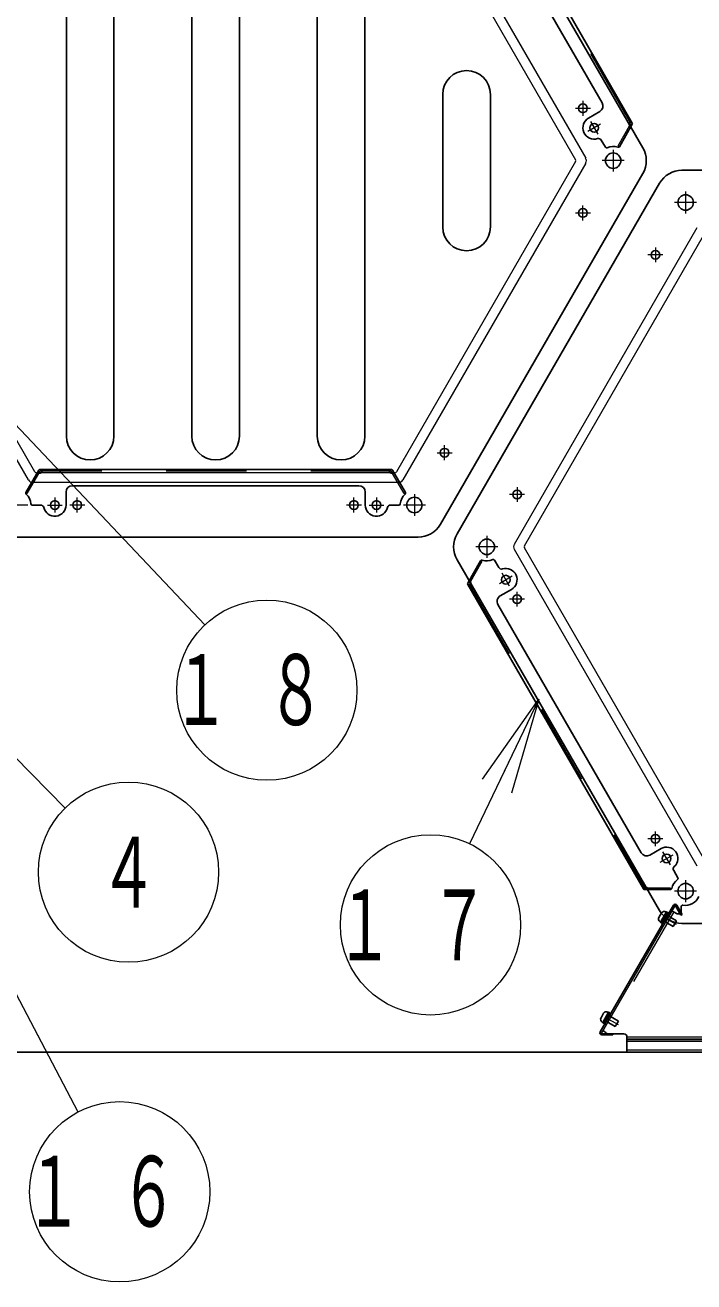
# Model space of a CAD drawing. Units: millimetres on the paper, scale 1:50. Extents: x -385 to 840, y 0 to 267.
# Drawn here: x 206.94 to 227.73, y 159.96 to 199.01 of the extents above; entities that cross this region are included whole.
import ezdxf
from ezdxf.enums import TextEntityAlignment as Align

# ---------------------------------------------------------------- set-up
doc = ezdxf.new("R2010")
doc.units = ezdxf.units.MM
doc.linetypes.add('USER1', pattern=[4.5, 2.5, -2])
doc.linetypes.add('USER2', pattern=[6, 3, -1, 1, -1])
doc.layers.add('1_50', color=7, linetype='Continuous', lineweight=25)
doc.styles.add('ＭＳ ゴシック', font='')
doc.styles.get('ＭＳ ゴシック').set_extended_font_data('MS Gothic')

msp = doc.modelspace()

# ---------------------------------------------------------------- linework, layer by layer
at = {"layer": '1_50', "color": 131}
for p, q in [((219.852, 206.104), (226.145, 195.204)), ((227.358, 194.504), (239.944, 194.504)), ((226.145, 194.404), (219.852, 183.504)), ((220.372, 183.204), (226.665, 194.104)), ((206.573, 183.104), (219.159, 183.104)), ((226.665, 171.504), (220.372, 182.404)), ((227.358, 171.104), (239.944, 171.104))]:
    msp.add_line(p, q, dxfattribs=at)
at = {"layer": '1_50', "color": 190, "linetype": 'USER1', "lineweight": 13}
for p, q in [((225.775, 195.954), (220.316, 205.408)), ((225.375, 195.261), (225.775, 195.954)), ((225.375, 195.261), (225.414, 195.238)), ((207.008, 184.465), (207.408, 185.158)), ((218.324, 185.158), (207.408, 185.158)), ((218.724, 184.465), (218.324, 185.158)), ((207.008, 184.465), (206.968, 184.488)), ((218.724, 184.465), (218.764, 184.488)), ((221.142, 182.347), (221.102, 182.37)), ((221.142, 182.347), (220.742, 181.654)), ((220.742, 181.654), (226.201, 172.2)), ((227.001, 172.2), (226.201, 172.2)), ((227.001, 172.2), (227.001, 172.154))]:
    msp.add_line(p, q, dxfattribs=at)
at = {"layer": '1_50', "color": 190}
for p, q in [((225.816, 195.974), (220.354, 205.434)), ((224.877, 196.6), (220.427, 204.308)), ((224.458, 196.127), (224.804, 196.327)), ((225.414, 195.238), (225.816, 195.934)), ((225.723, 195.924), (225.755, 195.868)), ((225.745, 196.006), (225.784, 196.029)), ((224.982, 195.218), (224.852, 195.444)), ((206.968, 184.488), (207.37, 185.184)), ((207.408, 185.098), (207.343, 185.098)), ((218.328, 185.204), (207.404, 185.204)), ((207.468, 185.158), (207.468, 185.204)), ((218.264, 185.158), (218.264, 185.204)), ((218.324, 185.098), (218.389, 185.098)), ((218.765, 184.488), (218.362, 185.184)), ((208.216, 184.104), (208.216, 184.504)), ((217.316, 184.704), (208.416, 184.704)), ((217.516, 184.104), (217.516, 184.504)), ((207.167, 184.104), (207.427, 184.104)), ((218.565, 184.104), (218.305, 184.104)), ((221.103, 182.371), (220.701, 181.674)), ((221.535, 182.39), (221.665, 182.164)), ((220.701, 181.634), (226.162, 172.174)), ((220.772, 181.602), (220.732, 181.579)), ((220.794, 181.684), (220.762, 181.74)), ((222.059, 181.481), (221.713, 181.281)), ((221.64, 181.008), (226.09, 173.3)), ((226.709, 173.427), (226.363, 173.227)), ((227.234, 172.518), (227.104, 172.744)), ((226.171, 172.252), (226.131, 172.229)), ((226.253, 172.23), (226.285, 172.174)), ((227.002, 172.154), (226.197, 172.154))]:
    msp.add_line(p, q, dxfattribs=at)
at = {"layer": '1_50', "color": 131, "lineweight": 13}
for p, q in [((218.686, 204.724), (224.367, 194.884)), ((218.484, 204.474), (224.049, 194.834)), ((207.046, 184.884), (201.365, 194.724)), ((207.248, 185.134), (201.683, 194.774)), ((224.049, 194.774), (218.484, 185.134)), ((224.367, 194.724), (218.686, 184.884)), ((222.15, 182.884), (227.831, 192.724)), ((222.467, 182.834), (228.033, 192.474)), ((218.432, 185.104), (207.3, 185.104)), ((218.547, 184.804), (207.185, 184.804)), ((228.033, 173.134), (222.467, 182.774)), ((227.831, 172.884), (222.15, 182.724))]:
    msp.add_line(p, q, dxfattribs=at)
at = {"layer": '1_50'}
for p, q in [((208.226, 186.244), (208.226, 203.364)), ((209.706, 186.244), (209.706, 203.364)), ((212.126, 186.244), (212.126, 203.364)), ((213.606, 186.244), (213.606, 203.364)), ((216.026, 186.244), (216.026, 203.364)), ((217.506, 186.244), (217.506, 203.364)), ((219.926, 192.744), (219.926, 196.864)), ((221.406, 192.744), (221.406, 196.864)), ((67.229, 167.104), (252.327, 167.104))]:
    msp.add_line(p, q, dxfattribs=at)
at = {"layer": '1_50', "color": 2, "linetype": 'USER2', "lineweight": 13}
for p, q in [((224.053, 196.43), (224.513, 196.43)), ((224.283, 196.66), (224.283, 196.2)), ((224.832, 195.939), (224.433, 195.709)), ((224.518, 196.023), (224.748, 195.625)), ((224.283, 192.948), (224.283, 193.408)), ((224.053, 193.178), (224.513, 193.178)), ((226.764, 191.878), (226.304, 191.878)), ((226.534, 192.108), (226.534, 191.648)), ((219.983, 185.5), (219.983, 185.96)), ((219.753, 185.73), (220.213, 185.73)), ((207.866, 184.334), (207.866, 183.874)), ((208.566, 183.874), (208.566, 184.334)), ((217.166, 183.874), (217.166, 184.334)), ((217.866, 184.334), (217.866, 183.874)), ((222.464, 184.43), (222.004, 184.43)), ((222.234, 184.66), (222.234, 184.2)), ((207.636, 184.104), (208.096, 184.104)), ((208.796, 184.104), (208.336, 184.104)), ((217.396, 184.104), (216.936, 184.104)), ((217.636, 184.104), (218.096, 184.104)), ((221.999, 181.585), (221.769, 181.984)), ((221.685, 181.669), (222.083, 181.899)), ((222.234, 180.948), (222.234, 181.408)), ((222.464, 181.178), (222.004, 181.178)), ((226.534, 173.5), (226.534, 173.96)), ((226.764, 173.73), (226.304, 173.73)), ((226.685, 173.009), (227.083, 173.239)), ((226.999, 172.925), (226.769, 173.323)), ((226.784, 171.302), (227.175, 171.076)), ((224.984, 168.184), (225.375, 167.958))]:
    msp.add_line(p, q, dxfattribs=at)
at = {"layer": '1_50', "linetype": 'USER2', "lineweight": 13}
for p, q in [((225.221, 195.144), (225.221, 194.464)), ((225.561, 194.804), (224.881, 194.804)), ((227.473, 193.844), (227.473, 193.164)), ((227.813, 193.504), (227.133, 193.504)), ((219.044, 184.444), (219.044, 183.764)), ((207.028, 184.104), (206.348, 184.104)), ((219.384, 184.104), (218.704, 184.104)), ((221.635, 182.804), (220.955, 182.804)), ((221.295, 183.144), (221.295, 182.464)), ((227.473, 172.444), (227.473, 171.764)), ((227.813, 172.104), (227.133, 172.104))]:
    msp.add_line(p, q, dxfattribs=at)
at = {"layer": '1_50', "lineweight": 13}
for p, q in [((203.952, 189.448), (212.533, 180.383)), ((202.96, 179.987), (208.191, 174.689)), ((222.915, 178.073), (220.756, 173.581)), ((221.164, 175.586), (222.915, 178.073)), ((222.915, 178.073), (221.615, 175.369)), ((222.915, 178.073), (222.066, 175.153)), ((202.231, 177.344), (208.583, 165.244))]:
    msp.add_line(p, q, dxfattribs=at)
at = {"layer": '1_50', "color": 2}
for p, q in [((227.096, 171.671), (224.82, 167.729)), ((227.19, 171.414), (227.048, 171.496)), ((227.16, 171.648), (227.328, 171.357)), ((227.2, 171.671), (227.368, 171.38)), ((227.34, 171.5), (227.34, 171.633)), ((227.328, 171.357), (227.368, 171.38)), ((224.872, 167.639), (225.208, 167.639)), ((224.951, 167.741), (224.898, 167.772)), ((225.551, 167.668), (225.024, 167.668)), ((225.651, 167.504), (225.651, 167.568)), ((241.651, 167.504), (225.651, 167.504)), ((225.651, 167.104), (225.651, 167.504)), ((241.651, 167.504), (225.651, 167.504)), ((241.651, 167.44), (225.651, 167.44)), ((241.651, 167.104), (225.651, 167.104))]:
    msp.add_line(p, q, dxfattribs=at)
at = {"layer": '1_50', "color": 2, "lineweight": 13}
msp.add_line((227.136, 171.648), (224.86, 167.706), dxfattribs=at)
at = {"layer": '1_50', "color": 2, "linetype": 'USER1', "lineweight": 13}
for p, q in [((227.103, 171.464), (224.953, 167.74)), ((224.872, 167.685), (225.208, 167.685)), ((225.208, 167.685), (225.208, 167.639)), ((241.651, 167.568), (225.651, 167.568)), ((241.651, 167.168), (225.651, 167.168))]:
    msp.add_line(p, q, dxfattribs=at)
at = {"layer": '1_50', "color": 4}
for p, q in [((226.697, 171.14), (226.881, 171.458)), ((226.879, 171.455), (226.699, 171.143)), ((226.937, 171.456), (226.727, 171.092)), ((226.74, 171.115), (226.924, 171.433)), ((226.963, 171.441), (226.753, 171.077)), ((226.879, 171.455), (226.861, 171.465)), ((226.881, 171.458), (226.924, 171.433)), ((226.963, 171.441), (226.937, 171.456)), ((226.725, 171.428), (226.645, 171.29)), ((226.699, 171.143), (226.681, 171.153)), ((226.697, 171.14), (226.74, 171.115)), ((226.727, 171.092), (226.753, 171.077)), ((227.085, 171.012), (226.739, 171.212)), ((226.789, 171.299), (226.825, 171.262)), ((226.795, 171.311), (226.832, 171.274)), ((227.185, 171.186), (226.839, 171.386)), ((227.185, 171.186), (227.085, 171.012)), ((224.845, 168.172), (224.925, 168.311)), ((225.081, 168.341), (224.897, 168.022)), ((224.899, 168.025), (225.079, 168.337)), ((224.927, 167.974), (225.137, 168.338)), ((225.124, 168.316), (224.94, 167.997)), ((224.953, 167.959), (225.163, 168.323)), ((225.079, 168.337), (225.061, 168.347)), ((225.081, 168.341), (225.124, 168.316)), ((225.137, 168.338), (225.163, 168.323)), ((224.899, 168.025), (224.881, 168.035)), ((224.897, 168.022), (224.94, 167.997)), ((224.953, 167.959), (224.927, 167.974)), ((225.285, 167.895), (224.939, 168.095)), ((224.982, 168.17), (225.032, 168.156)), ((224.989, 168.181), (225.039, 168.168)), ((225.385, 168.068), (225.039, 168.268)), ((225.285, 167.895), (225.385, 168.068))]:
    msp.add_line(p, q, dxfattribs=at)
at = {"layer": '1_50', "color": 2}
for centre in [(224.283, 196.43), (224.633, 195.824), (224.283, 193.178), (226.534, 191.878), (219.983, 185.73), (222.234, 184.43), (207.866, 184.104), (208.566, 184.104), (217.166, 184.104), (217.866, 184.104), (221.884, 181.784), (222.234, 181.178), (226.534, 173.73), (226.884, 173.124)]:
    msp.add_circle(centre, 0.135, dxfattribs=at)
at = {"layer": '1_50', "color": 131}
for centre in [(225.221, 194.804), (227.473, 193.504), (219.044, 184.104), (221.295, 182.804), (227.473, 172.104)]:
    msp.add_circle(centre, 0.24, dxfattribs=at)
at = {"layer": '1_50', "lineweight": 13}
for centre in [(214.458, 178.349), (210.158, 172.697), (219.543, 171.057), (209.885, 162.765)]:
    msp.add_circle(centre, 2.8, dxfattribs=at)
at = {"layer": '1_50'}
for centre, start, end in [((220.666, 196.864), 0, 180), ((220.666, 192.744), 180, 0), ((208.966, 186.244), 180, 0), ((212.866, 186.244), 180, 0), ((216.766, 186.244), 180, 0)]:
    msp.add_arc(centre, 0.74, start, end, dxfattribs=at)
at = {"layer": '1_50', "color": 190}
for centre, radius, start, end in [((224.704, 196.5), 0.2, 300, 30), ((224.633, 195.824), 0.35, 120, 287.1604), ((225.775, 195.954), 0.06, 120, 210), ((225.72, 195.848), 0.04, 330, 30), ((225.781, 195.954), 0.04, 330, 30), ((224.765, 195.394), 0.1, 30, 107.1604), ((225.017, 195.238), 0.04, 210, 295.2198), ((225.221, 194.804), 0.44, 70.8069, 115.2198), ((225.379, 195.258), 0.04, 250.8069, 330), ((207.343, 185.058), 0.04, 90, 150), ((207.404, 185.164), 0.04, 90, 150), ((207.408, 185.158), 0.06, 270, 0), ((218.324, 185.158), 0.06, 180, 270), ((218.328, 185.164), 0.04, 30, 90), ((218.389, 185.058), 0.04, 30, 90), ((207.002, 184.468), 0.04, 150, 229.1931), ((206.688, 184.104), 0.44, 4.7802, 49.1931), ((208.416, 184.504), 0.2, 90, 180), ((217.316, 184.504), 0.2, 0, 90), ((219.044, 184.104), 0.44, 130.8069, 175.2198), ((218.73, 184.468), 0.04, 310.8069, 30), ((207.167, 184.144), 0.04, 184.7802, 270), ((207.427, 184.004), 0.1, 12.8396, 90), ((207.866, 184.104), 0.35, 192.8396, 0), ((217.866, 184.104), 0.35, 180, 347.1604), ((218.305, 184.004), 0.1, 90, 167.1604), ((218.565, 184.144), 0.04, 270, 355.2198), ((221.138, 182.351), 0.04, 70.8069, 150), ((221.295, 182.804), 0.44, 250.8069, 295.2198), ((221.5, 182.37), 0.04, 30, 115.2198), ((221.751, 182.214), 0.1, 210, 287.1604), ((221.884, 181.784), 0.35, 300, 107.1604), ((220.735, 181.654), 0.04, 150, 210), ((220.797, 181.76), 0.04, 150, 210), ((220.742, 181.654), 0.06, 300, 30), ((221.813, 181.108), 0.2, 120, 210), ((226.884, 173.124), 0.35, 312.8396, 120), ((226.263, 173.4), 0.2, 210, 300), ((227.19, 172.794), 0.1, 132.8396, 210), ((226.201, 172.2), 0.06, 30, 120), ((227.473, 172.104), 0.44, 124.7802, 169.1931), ((227.199, 172.498), 0.04, 304.7802, 30), ((226.197, 172.194), 0.04, 210, 270), ((226.32, 172.194), 0.04, 210, 270), ((227.002, 172.194), 0.04, 270, 349.1931)]:
    msp.add_arc(centre, radius, start, end, dxfattribs=at)
at = {"layer": '1_50', "color": 131, "lineweight": 13}
for centre, radius, start, end in [((224.228, 194.804), 0.16, 330, 30), ((223.997, 194.804), 0.06, 330, 30), ((207.3, 185.164), 0.06, 210, 270), ((218.432, 185.164), 0.06, 270, 330), ((207.185, 184.964), 0.16, 210, 270), ((218.547, 184.964), 0.16, 270, 330), ((222.288, 182.804), 0.16, 150, 210), ((222.519, 182.804), 0.06, 150, 210)]:
    msp.add_arc(centre, radius, start, end, dxfattribs=at)
at = {"layer": '1_50', "color": 131}
for centre, start, end in [((225.452, 194.804), 330, 30), ((227.358, 193.704), 90, 150), ((219.159, 183.904), 270, 330), ((221.064, 182.804), 150, 210), ((227.358, 171.904), 210, 270)]:
    msp.add_arc(centre, 0.8, start, end, dxfattribs=at)
at = {"layer": '1_50', "color": 2}
for centre, radius, start, end in [((227.473, 172.104), 0.44, 258.8123, 338.1228), ((227.148, 171.641), 0.06, 30, 150), ((227.148, 171.641), 0.014, 30, 150), ((227.24, 171.5), 0.1, 240, 0), ((227.38, 171.633), 0.04, 78.8123, 180), ((224.872, 167.699), 0.06, 150, 270), ((224.872, 167.699), 0.014, 150, 270), ((224.851, 167.568), 0.2, 30, 60), ((225.551, 167.568), 0.1, 0, 90)]:
    msp.add_arc(centre, radius, start, end, dxfattribs=at)
at = {"layer": '1_50', "color": 4}
for centre, start, end in [((226.811, 171.378), 60, 150), ((226.731, 171.24), 150, 240), ((225.011, 168.261), 60, 150), ((224.931, 168.122), 150, 240)]:
    msp.add_arc(centre, 0.1, start, end, dxfattribs=at)

# ---------------------------------------------------------------- texts
at = {"layer": '1_50', "style": 'ＭＳ ゴシック', "width": 0.6}
msp.add_text('４', height=2.199, dxfattribs=at).set_placement((210.158, 172.697), align=Align.MIDDLE_CENTER)
at = {"layer": '1_50', "char_height": 2.199, "attachment_point": 5, "style": 'ＭＳ ゴシック'}
for s, insert in [('\\T1.64;\\W0.6;１８', (214.458, 178.349)), ('\\T1.64;\\W0.6;１７', (219.543, 171.057)), ('\\T1.64;\\W0.6;１６', (209.885, 162.765))]:
    msp.add_mtext(s, dxfattribs=dict(at, insert=insert))

doc.saveas('drawing.dxf')
